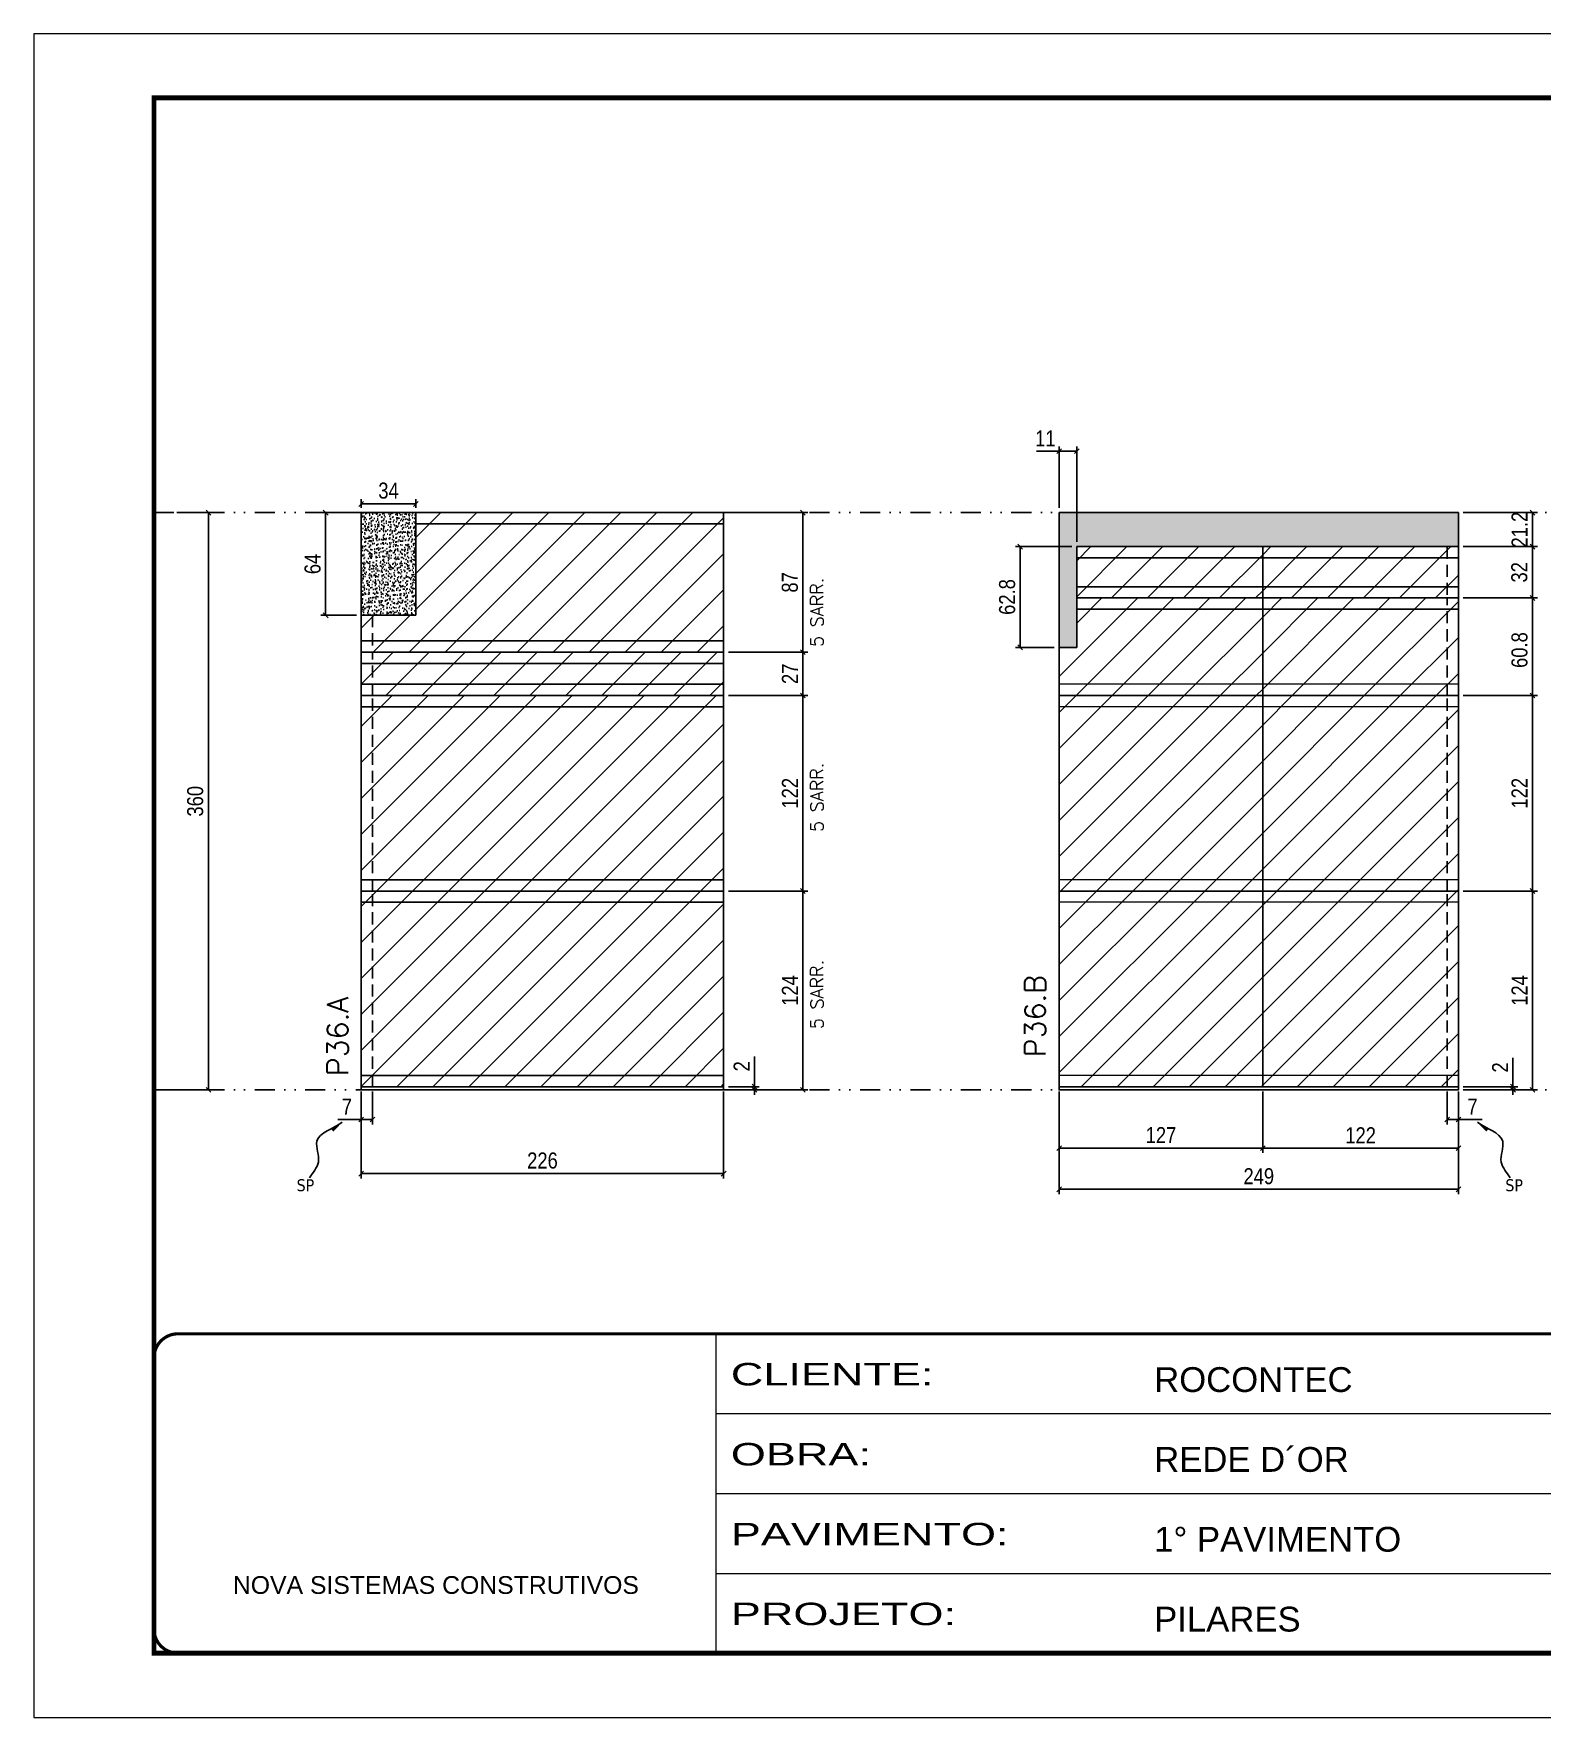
# Model space of a CAD drawing. Extents: x 2949 to 9203, y -16089 to 12527.
# Drawn here: x 6133 to 7073, y -10346 to -9296 of the extents above; entities that cross this region are included whole.
import ezdxf

# ---------------------------------------------------------------- set-up
doc = ezdxf.new("R2010")
doc.units = 0
for name, pattern in [('CONTINUO', [0]), ('DASHED', [0.75, 0.5, -0.25]), ('DIVIDE2', [0.625, 0.25, -0.125, 0, -0.125, 0, -0.125]), ('HIDDEN', [0.375, 0.25, -0.125])]:
    doc.linetypes.add(name, pattern=pattern)
for name, color, linetype in [('COTA', 241, 'Continuous'), ('Nível', 160, 'Continuous'), ('Painéis', 200, 'Continuous'), ('Romaneio', 10, 'Continuous'), ('SARR_2.2x7', 40, 'Continuous'), ('Sarrafo de Pressão', 42, 'HIDDEN'), ('texto', 7, 'Continuous')]:
    doc.layers.add(name, color=color, linetype=linetype)
for name, color, linetype, lineweight in [('Folhas', 255, 'Continuous', 9), ('Hachura', 251, 'Continuous', 9), ('Sarr 2.2x7', 40, 'Continuous', 9), ('SARRAFO DE PRESSAO', 251, 'DASHED', 9), ('Texto Seção', 7, 'Continuous', 15)]:
    doc.layers.add(name, color=color, linetype=linetype, lineweight=lineweight)
doc.styles.add('ARIAL', font='arial.ttf')
doc.styles.add('COTA TECNICA', font='techl___.ttf', dxfattribs={"height": 10})
doc.styles.add('COTA TECNICA-50', font='techl___.ttf', dxfattribs={"height": 10})
doc.styles.add('REGUA-120', font='ROMANS.shx', dxfattribs={"height": 15})
doc.styles.add('ROMANS', font='romans.shx')
doc.styles.get("Standard").update_dxf_attribs({"font": 'arial.ttf'})
doc.styles.add('Tecnologia', font='')
doc.styles.get('Tecnologia').set_extended_font_data('Forgotten Futurist')
doc.dimstyles.new('COTA PAINEL-50', dxfattribs={"dimtxt": 10, "dimasz": 3, "dimexe": 3, "dimexo": 3, "dimgap": 3, "dimtad": 1, "dimdec": 1, "dimzin": 12, "dimdsep": 46, "dimtxsty": 'COTA TECNICA-50', "dimblk1": 'OBLIQUE', "dimblk2": 'OBLIQUE', "dimsah": 1, "dimcen": 0.9, "dimclrd": 4, "dimclre": 4, "dimclrt": 240, "dimadec": 1, "dimazin": 3, "dimtfac": 1, "dimtdec": 1, "dimtmove": 0, "dimatfit": 3, "dimfxl": 1, "dimtolj": 1, "dimtzin": 12, "dimarcsym": 0})
doc.dimstyles.new('PAINEL', dxfattribs={"dimtxt": 10, "dimasz": 3, "dimexe": 3, "dimexo": 3, "dimgap": 3, "dimtad": 1, "dimdec": 1, "dimzin": 12, "dimdsep": 46, "dimtxsty": 'COTA TECNICA', "dimblk1": 'OBLIQUE', "dimblk2": 'OBLIQUE', "dimsah": 1, "dimcen": 0.9, "dimclrd": 4, "dimclre": 4, "dimclrt": 240, "dimadec": 1, "dimazin": 3, "dimtfac": 1, "dimtdec": 1, "dimtmove": 0, "dimatfit": 3, "dimfxl": 1, "dimtolj": 1, "dimtzin": 12, "dimarcsym": 0})
doc.dimstyles.get("Standard").update_dxf_attribs({"dimtxt": 0.18, "dimasz": 0.18, "dimexe": 0.18, "dimexo": 0.0625, "dimgap": 0.09, "dimtad": 0, "dimtih": 1, "dimtoh": 1, "dimdec": 4, "dimzin": 0, "dimdsep": 46, "dimtxsty": 'Standard', "dimcen": 0.09, "dimadec": 0, "dimazin": 0, "dimtfac": 1, "dimtdec": 4, "dimtofl": 0, "dimtmove": 0, "dimatfit": 3, "dimfxl": 1, "dimtolj": 1, "dimtzin": 0, "dimarcsym": 0})
pattern_1 = [(45, (-127659.178, -37644.947), (-11.2253202, 11.2253202), [])]
pattern_2 = [(45, (0, 1148.575), (-11.22532, 11.22532), [])]

# ---------------------------------------------------------------- blocks, each defined once
blk = doc.blocks.new('9999999999')
at = {"color": 30, "linetype": 'CONTINUO'}
for p, q in [((98564.6, 34230.2), (98564.6, 34429.4)), ((98564.6, 34379.6), (99584, 34379.6)), ((98564.6, 34329.8), (99488, 34329.8)), ((98564.6, 34280), (99488, 34280))]:
    blk.add_line(p, q, dxfattribs=at)
at = {"color": 30, "linetype": 'CONTINUO', "const_width": 2}
blk.add_lwpolyline([(99584, 34230.2), (99584, 34414.4, 0.414214), (99569, 34429.4), (98229, 34429.4, 0.414214), (98214, 34414.4), (98214, 34245.2, 0.414214), (98229, 34230.2), (99584, 34230.2)], format="xyb", dxfattribs=at)
at = {"layer": 'Folhas'}
blk.add_lwpolyline([(98139, 34190.2), (99624, 34190.2), (99624, 35240.2), (98139, 35240.2)], close=True, dxfattribs=at)
at = {"layer": 'Folhas', "color": 30, "const_width": 3}
blk.add_lwpolyline([(98214, 34230.2), (99584, 34230.2), (99584, 35200.2), (98214, 35200.2)], close=True, dxfattribs=at)
at = {"color": 7, "linetype": 'Continuous', "ltscale": 5, "style": 'ARIAL'}
for s, height, p in [('ROCONTEC', 15.48, (98837.7, 34393.1)), ('REDE D´OR', 15.48, (98837.7, 34343.3)), ('1° PAVIMENTO', 15.483, (98837.7, 34293.5)), ('NOVA SISTEMAS CONSTRUTIVOS', 11.059, (98263.2, 34267.2)), ('PILARES', 15.48, (98837.7, 34243.7))]:
    blk.add_text(s, height=height, dxfattribs=at).set_placement(p)
at = {"layer": 'Folhas', "color": 7, "style": 'Tecnologia', "width": 1.5}
for s, p in [('CLIENTE:', (98573.7, 34397.2)), ('OBRA:', (98573.7, 34347.3)), ('PAVIMENTO:', (98573.7, 34297.5)), ('PROJETO:', (98573.7, 34247.7))]:
    blk.add_text(s, height=14, dxfattribs=at).set_placement(p)
blk = doc.blocks.new('_Oblique')
at = {"color": 0, "linetype": 'ByBlock', "lineweight": -2}
blk.add_line((-0.5, -0.5), (0.5, 0.5), dxfattribs=at)
blk = doc.blocks.new('*D2984')
at = {"layer": 'COTA', "color": 4, "linetype": 'ByBlock', "lineweight": -2, "transparency": 16777216}
for p, q in [((6221.8, -9594.9), (6244.5, -9594.9)), ((6241.5, -9594.9), (6241.5, -9954.9)), ((6210.5, -9954.9), (6244.5, -9954.9))]:
    blk.add_line(p, q, dxfattribs=at)
at = {"layer": 'Defpoints', "color": 0, "linetype": 'ByBlock', "transparency": 16777216}
for p in [(6218.8, -9594.9), (6207.5, -9954.9), (6241.5, -9954.9)]:
    blk.add_point(p, dxfattribs=at)
at = {"layer": 'COTA', "color": 4, "linetype": 'ByBlock', "lineweight": -2, "transparency": 16777216, "xscale": 3, "yscale": 3, "zscale": 3}
for p, rotation in [((6241.5, -9594.9), 90), ((6241.5, -9954.9), 270)]:
    blk.add_blockref('_Oblique', p, dxfattribs=dict(at, rotation=rotation))
at = {"layer": 'COTA', "color": 240, "linetype": 'ByBlock', "transparency": 16777216, "insert": (6233.3, -9774.9), "char_height": 10, "attachment_point": 5, "rotation": 90, "style": 'COTA TECNICA'}
blk.add_mtext('\\A1;360', dxfattribs=at)
blk = doc.blocks.new('*D2933')
at = {"layer": 'COTA', "color": 4, "lineweight": -2, "transparency": 16777216}
for p, q in [((6336.8, -9955.9), (6336.8, -10010.1)), ((6562.8, -9955.9), (6562.8, -10010.1)), ((6336.8, -10007.1), (6562.8, -10007.1))]:
    blk.add_line(p, q, dxfattribs=at)
at = {"layer": 'Defpoints', "color": 0, "transparency": 16777216}
for p in [(6336.8, -9952.9), (6562.8, -9952.9), (6562.8, -10007.1)]:
    blk.add_point(p, dxfattribs=at)
at = {"layer": 'COTA', "color": 4, "lineweight": -2, "transparency": 16777216, "xscale": 3, "yscale": 3, "zscale": 3, "rotation": 180}
blk.add_blockref('_Oblique', (6336.8, -10007.1), dxfattribs=at)
at = {"layer": 'COTA', "color": 4, "lineweight": -2, "transparency": 16777216, "xscale": 3, "yscale": 3, "zscale": 3}
blk.add_blockref('_Oblique', (6562.8, -10007.1), dxfattribs=at)
at = {"layer": 'COTA', "color": 240, "transparency": 16777216, "insert": (6449.8, -9999), "char_height": 10, "attachment_point": 5, "style": 'COTA TECNICA'}
blk.add_mtext('\\A1;226', dxfattribs=at)
blk = doc.blocks.new('*D2934')
at = {"layer": 'COTA', "color": 4, "lineweight": -2, "transparency": 16777216}
for p, q in [((6336.8, -9957.9), (6336.8, -9976.4)), ((6343.8, -9955.9), (6343.8, -9976.4)), ((6336.8, -9973.4), (6322.1, -9973.4)), ((6343.8, -9973.4), (6336.8, -9973.4))]:
    blk.add_line(p, q, dxfattribs=at)
at = {"layer": 'Defpoints', "color": 0, "transparency": 16777216}
for p in [(6343.8, -9952.9), (6336.8, -9954.9), (6336.8, -9973.4)]:
    blk.add_point(p, dxfattribs=at)
at = {"layer": 'COTA', "color": 4, "lineweight": -2, "transparency": 16777216, "xscale": 3, "yscale": 3, "zscale": 3, "rotation": 180}
blk.add_blockref('_Oblique', (6336.8, -9973.4), dxfattribs=at)
at = {"layer": 'COTA', "color": 4, "lineweight": -2, "transparency": 16777216, "xscale": 3, "yscale": 3, "zscale": 3}
blk.add_blockref('_Oblique', (6343.8, -9973.4), dxfattribs=at)
at = {"layer": 'COTA', "color": 240, "transparency": 16777216, "insert": (6327.9, -9965.3), "char_height": 10, "attachment_point": 5, "style": 'COTA TECNICA-50'}
blk.add_mtext('\\A1;7', dxfattribs=at)
blk = doc.blocks.new('*D2903')
at = {"layer": 'Defpoints', "color": 0, "linetype": 'ByBlock', "transparency": 16777216}
for p in [(6562.8, -9830.9), (6612.2, -9830.9), (6562.8, -9954.9)]:
    blk.add_point(p, dxfattribs=at)
at = {"layer": 'Romaneio', "color": 4, "linetype": 'ByBlock', "lineweight": -2, "transparency": 16777216}
for p, q in [((6565.8, -9830.9), (6615.2, -9830.9)), ((6612.2, -9954.9), (6612.2, -9830.9)), ((6565.8, -9954.9), (6615.2, -9954.9))]:
    blk.add_line(p, q, dxfattribs=at)
at = {"layer": 'Romaneio', "color": 4, "linetype": 'ByBlock', "lineweight": -2, "transparency": 16777216, "xscale": 3, "yscale": 3, "zscale": 3}
for p, rotation in [((6612.2, -9830.9), 90), ((6612.2, -9954.9), 270)]:
    blk.add_blockref('_Oblique', p, dxfattribs=dict(at, rotation=rotation))
at = {"layer": 'Romaneio', "color": 240, "linetype": 'ByBlock', "transparency": 16777216, "insert": (6604.1, -9892.9), "char_height": 10, "attachment_point": 5, "rotation": 90, "style": 'COTA TECNICA'}
blk.add_mtext('\\A1;124', dxfattribs=at)
blk = doc.blocks.new('*D2904')
at = {"layer": 'COTA', "color": 4, "lineweight": -2, "transparency": 16777216}
for p, q in [((6582, -9952.9), (6582, -9934.1)), ((6565.8, -9952.9), (6585, -9952.9)), ((6582, -9954.9), (6582, -9952.9)), ((6565.8, -9954.9), (6585, -9954.9)), ((6582, -9954.9), (6582, -9957.9))]:
    blk.add_line(p, q, dxfattribs=at)
at = {"layer": 'Defpoints', "color": 0, "transparency": 16777216}
for p in [(6562.8, -9952.9), (6562.8, -9954.9), (6582, -9954.9)]:
    blk.add_point(p, dxfattribs=at)
at = {"layer": 'COTA', "color": 4, "lineweight": -2, "transparency": 16777216, "xscale": 3, "yscale": 3, "zscale": 3}
for p, rotation in [((6582, -9952.9), 270), ((6582, -9954.9), 90)]:
    blk.add_blockref('_Oblique', p, dxfattribs=dict(at, rotation=rotation))
at = {"layer": 'COTA', "color": 240, "transparency": 16777216, "insert": (6574, -9940.2), "char_height": 10, "attachment_point": 5, "rotation": 90, "style": 'COTA TECNICA-50'}
blk.add_mtext('\\A1;2', dxfattribs=at)
blk = doc.blocks.new('*D2905')
at = {"layer": 'COTA', "color": 4, "linetype": 'ByBlock', "lineweight": -2, "transparency": 16777216}
for p, q in [((6565.8, -9681.9), (6615.2, -9681.9)), ((6612.2, -9681.9), (6612.2, -9708.9)), ((6565.8, -9708.9), (6615.2, -9708.9))]:
    blk.add_line(p, q, dxfattribs=at)
at = {"layer": 'Defpoints', "color": 0, "linetype": 'ByBlock', "transparency": 16777216}
for p in [(6562.8, -9681.9), (6562.8, -9708.9), (6612.2, -9708.9)]:
    blk.add_point(p, dxfattribs=at)
at = {"layer": 'COTA', "color": 4, "linetype": 'ByBlock', "lineweight": -2, "transparency": 16777216, "xscale": 3, "yscale": 3, "zscale": 3}
for p, rotation in [((6612.2, -9681.9), 90), ((6612.2, -9708.9), 270)]:
    blk.add_blockref('_Oblique', p, dxfattribs=dict(at, rotation=rotation))
at = {"layer": 'COTA', "color": 240, "linetype": 'ByBlock', "transparency": 16777216, "insert": (6604.1, -9695.4), "char_height": 10, "attachment_point": 5, "rotation": 90, "style": 'COTA TECNICA'}
blk.add_mtext('\\A1;27', dxfattribs=at)
blk = doc.blocks.new('*D2959')
at = {"layer": 'COTA', "color": 4, "linetype": 'ByBlock', "lineweight": -2, "transparency": 16777216}
for p, q in [((6333.8, -9594.9), (6311.6, -9594.9)), ((6314.6, -9594.9), (6314.6, -9658.9)), ((6333.8, -9658.9), (6311.6, -9658.9))]:
    blk.add_line(p, q, dxfattribs=at)
at = {"layer": 'Defpoints', "color": 0, "linetype": 'ByBlock', "transparency": 16777216}
for p in [(6336.8, -9594.9), (6314.6, -9658.9), (6336.8, -9658.9)]:
    blk.add_point(p, dxfattribs=at)
at = {"layer": 'COTA', "color": 4, "linetype": 'ByBlock', "lineweight": -2, "transparency": 16777216, "xscale": 3, "yscale": 3, "zscale": 3}
for p, rotation in [((6314.6, -9594.9), 90), ((6314.6, -9658.9), 270)]:
    blk.add_blockref('_Oblique', p, dxfattribs=dict(at, rotation=rotation))
at = {"layer": 'COTA', "color": 240, "linetype": 'ByBlock', "transparency": 16777216, "insert": (6306.5, -9626.9), "char_height": 10, "attachment_point": 5, "rotation": 90, "style": 'COTA TECNICA'}
blk.add_mtext('\\A1;64', dxfattribs=at)
blk = doc.blocks.new('*D2906')
at = {"layer": 'COTA', "color": 4, "lineweight": -2, "transparency": 16777216}
for p, q in [((6772, -9955.9), (6772, -10019.9)), ((7021, -9955.9), (7021, -10019.9)), ((6772, -10016.9), (7021, -10016.9))]:
    blk.add_line(p, q, dxfattribs=at)
at = {"layer": 'Defpoints', "color": 0, "transparency": 16777216}
for p in [(6772, -9952.9), (7021, -9952.9), (7021, -10016.9)]:
    blk.add_point(p, dxfattribs=at)
at = {"layer": 'COTA', "color": 4, "lineweight": -2, "transparency": 16777216, "xscale": 3, "yscale": 3, "zscale": 3, "rotation": 180}
blk.add_blockref('_Oblique', (6772, -10016.9), dxfattribs=at)
at = {"layer": 'COTA', "color": 4, "lineweight": -2, "transparency": 16777216, "xscale": 3, "yscale": 3, "zscale": 3}
blk.add_blockref('_Oblique', (7021, -10016.9), dxfattribs=at)
at = {"layer": 'COTA', "color": 240, "transparency": 16777216, "insert": (6896.5, -10008.8), "char_height": 10, "attachment_point": 5, "style": 'COTA TECNICA'}
blk.add_mtext('\\A1;249', dxfattribs=at)
blk = doc.blocks.new('*D2907')
at = {"layer": 'COTA', "color": 4, "lineweight": -2, "transparency": 16777216}
for p, q in [((7014, -9955.9), (7014, -9976.4)), ((7021, -9957.9), (7021, -9976.4)), ((7014, -9973.4), (7021, -9973.4)), ((7021, -9973.4), (7035.7, -9973.4))]:
    blk.add_line(p, q, dxfattribs=at)
at = {"layer": 'Defpoints', "color": 0, "transparency": 16777216}
for p in [(7014, -9952.9), (7021, -9954.9), (7021, -9973.4)]:
    blk.add_point(p, dxfattribs=at)
at = {"layer": 'COTA', "color": 4, "lineweight": -2, "transparency": 16777216, "xscale": 3, "yscale": 3, "zscale": 3, "rotation": 180}
blk.add_blockref('_Oblique', (7014, -9973.4), dxfattribs=at)
at = {"layer": 'COTA', "color": 4, "lineweight": -2, "transparency": 16777216, "xscale": 3, "yscale": 3, "zscale": 3}
blk.add_blockref('_Oblique', (7021, -9973.4), dxfattribs=at)
at = {"layer": 'COTA', "color": 240, "transparency": 16777216, "insert": (7029.8, -9965.3), "char_height": 10, "attachment_point": 5, "style": 'COTA TECNICA-50'}
blk.add_mtext('\\A1;7', dxfattribs=at)
blk = doc.blocks.new('*D2908')
at = {"layer": 'COTA', "color": 4, "lineweight": -2, "transparency": 16777216}
for p, q in [((7024, -9830.9), (7070.2, -9830.9)), ((7067.2, -9954.9), (7067.2, -9830.9)), ((7024, -9954.9), (7070.2, -9954.9))]:
    blk.add_line(p, q, dxfattribs=at)
at = {"layer": 'Defpoints', "color": 0, "transparency": 16777216}
for p in [(7021, -9830.9), (7067.2, -9830.9), (7021, -9954.9)]:
    blk.add_point(p, dxfattribs=at)
at = {"layer": 'COTA', "color": 4, "lineweight": -2, "transparency": 16777216, "xscale": 3, "yscale": 3, "zscale": 3}
for p, rotation in [((7067.2, -9830.9), 90), ((7067.2, -9954.9), 270)]:
    blk.add_blockref('_Oblique', p, dxfattribs=dict(at, rotation=rotation))
at = {"layer": 'COTA', "color": 240, "transparency": 16777216, "insert": (7059.1, -9892.9), "char_height": 10, "attachment_point": 5, "rotation": 90, "style": 'COTA TECNICA-50'}
blk.add_mtext('\\A1;124', dxfattribs=at)
blk = doc.blocks.new('*D2909')
at = {"layer": 'COTA', "color": 4, "lineweight": -2, "transparency": 16777216}
for p, q in [((7055, -9952.9), (7055, -9934.8)), ((7024, -9952.9), (7058, -9952.9)), ((7055, -9954.9), (7055, -9952.9)), ((7024, -9954.9), (7058, -9954.9)), ((7055, -9954.9), (7055, -9957.9))]:
    blk.add_line(p, q, dxfattribs=at)
at = {"layer": 'Defpoints', "color": 0, "transparency": 16777216}
for p in [(7021, -9952.9), (7021, -9954.9), (7055, -9954.9)]:
    blk.add_point(p, dxfattribs=at)
at = {"layer": 'COTA', "color": 4, "lineweight": -2, "transparency": 16777216, "xscale": 3, "yscale": 3, "zscale": 3}
for p, rotation in [((7055, -9952.9), 270), ((7055, -9954.9), 90)]:
    blk.add_blockref('_Oblique', p, dxfattribs=dict(at, rotation=rotation))
at = {"layer": 'COTA', "color": 240, "transparency": 16777216, "insert": (7047, -9940.9), "char_height": 10, "attachment_point": 5, "rotation": 90, "style": 'COTA TECNICA-50'}
blk.add_mtext('\\A1;2', dxfattribs=at)
blk = doc.blocks.new('*D2910')
at = {"layer": 'COTA', "color": 4, "linetype": 'ByBlock', "lineweight": -2, "transparency": 16777216}
for p, q in [((7024, -9648.1), (7070.2, -9648.1)), ((7067.2, -9648.1), (7067.2, -9708.9)), ((7024, -9708.9), (7070.2, -9708.9))]:
    blk.add_line(p, q, dxfattribs=at)
at = {"layer": 'Defpoints', "color": 0, "linetype": 'ByBlock', "transparency": 16777216}
for p in [(7021, -9648.1), (7021, -9708.9), (7067.2, -9708.9)]:
    blk.add_point(p, dxfattribs=at)
at = {"layer": 'COTA', "color": 4, "linetype": 'ByBlock', "lineweight": -2, "transparency": 16777216, "xscale": 3, "yscale": 3, "zscale": 3}
for p, rotation in [((7067.2, -9648.1), 90), ((7067.2, -9708.9), 270)]:
    blk.add_blockref('_Oblique', p, dxfattribs=dict(at, rotation=rotation))
at = {"layer": 'COTA', "color": 240, "linetype": 'ByBlock', "transparency": 16777216, "insert": (7059.1, -9680.6), "char_height": 10, "attachment_point": 5, "rotation": 90, "style": 'COTA TECNICA'}
blk.add_mtext('\\A1;60.8', dxfattribs=at)
blk = doc.blocks.new('*D2911')
at = {"layer": 'COTA', "color": 4, "linetype": 'ByBlock', "lineweight": -2, "transparency": 16777216}
for p, q in [((7024, -9708.9), (7070.2, -9708.9)), ((7067.2, -9830.9), (7067.2, -9708.9)), ((7024, -9830.9), (7070.2, -9830.9))]:
    blk.add_line(p, q, dxfattribs=at)
at = {"layer": 'Defpoints', "color": 0, "linetype": 'ByBlock', "transparency": 16777216}
for p in [(7021, -9708.9), (7067.2, -9708.9), (7021, -9830.9)]:
    blk.add_point(p, dxfattribs=at)
at = {"layer": 'COTA', "color": 4, "linetype": 'ByBlock', "lineweight": -2, "transparency": 16777216, "xscale": 3, "yscale": 3, "zscale": 3}
for p, rotation in [((7067.2, -9708.9), 90), ((7067.2, -9830.9), 270)]:
    blk.add_blockref('_Oblique', p, dxfattribs=dict(at, rotation=rotation))
at = {"layer": 'COTA', "color": 240, "linetype": 'ByBlock', "transparency": 16777216, "insert": (7059.1, -9769.9), "char_height": 10, "attachment_point": 5, "rotation": 90, "style": 'COTA TECNICA'}
blk.add_mtext('\\A1;122', dxfattribs=at)
blk = doc.blocks.new('*D2960')
at = {"layer": 'COTA', "color": 4, "linetype": 'ByBlock', "lineweight": -2, "transparency": 16777216}
for p, q in [((6772, -9955.9), (6772, -9994.2)), ((6899, -9955.9), (6899, -9994.2)), ((6772, -9991.2), (6899, -9991.2))]:
    blk.add_line(p, q, dxfattribs=at)
at = {"layer": 'Defpoints', "color": 0, "linetype": 'ByBlock', "transparency": 16777216}
for p in [(6772, -9952.9), (6899, -9952.9), (6899, -9991.2)]:
    blk.add_point(p, dxfattribs=at)
at = {"layer": 'COTA', "color": 4, "linetype": 'ByBlock', "lineweight": -2, "transparency": 16777216, "xscale": 3, "yscale": 3, "zscale": 3, "rotation": 180}
blk.add_blockref('_Oblique', (6772, -9991.2), dxfattribs=at)
at = {"layer": 'COTA', "color": 4, "linetype": 'ByBlock', "lineweight": -2, "transparency": 16777216, "xscale": 3, "yscale": 3, "zscale": 3}
blk.add_blockref('_Oblique', (6899, -9991.2), dxfattribs=at)
at = {"layer": 'COTA', "color": 240, "linetype": 'ByBlock', "transparency": 16777216, "insert": (6835.5, -9983.1), "char_height": 10, "attachment_point": 5, "style": 'COTA TECNICA'}
blk.add_mtext('\\A1;127', dxfattribs=at)
blk = doc.blocks.new('*D2961')
at = {"layer": 'COTA', "color": 4, "linetype": 'ByBlock', "lineweight": -2, "transparency": 16777216}
for p, q in [((6899, -9955.9), (6899, -9994.2)), ((7021, -9957.9), (7021, -9994.2)), ((6899, -9991.2), (7021, -9991.2))]:
    blk.add_line(p, q, dxfattribs=at)
at = {"layer": 'Defpoints', "color": 0, "linetype": 'ByBlock', "transparency": 16777216}
for p in [(6899, -9952.9), (7021, -9954.9), (7021, -9991.2)]:
    blk.add_point(p, dxfattribs=at)
at = {"layer": 'COTA', "color": 4, "linetype": 'ByBlock', "lineweight": -2, "transparency": 16777216, "xscale": 3, "yscale": 3, "zscale": 3, "rotation": 180}
blk.add_blockref('_Oblique', (6899, -9991.2), dxfattribs=at)
at = {"layer": 'COTA', "color": 4, "linetype": 'ByBlock', "lineweight": -2, "transparency": 16777216, "xscale": 3, "yscale": 3, "zscale": 3}
blk.add_blockref('_Oblique', (7021, -9991.2), dxfattribs=at)
at = {"layer": 'COTA', "color": 240, "linetype": 'ByBlock', "transparency": 16777216, "insert": (6960, -9983.2), "char_height": 10, "attachment_point": 5, "style": 'COTA TECNICA'}
blk.add_mtext('\\A1;122', dxfattribs=at)
blk = doc.blocks.new('*D2964')
at = {"layer": 'COTA', "color": 4, "linetype": 'ByBlock', "lineweight": -2, "transparency": 16777216}
for p, q in [((6565.8, -9708.9), (6615.2, -9708.9)), ((6612.2, -9830.9), (6612.2, -9708.9)), ((6565.8, -9830.9), (6615.2, -9830.9))]:
    blk.add_line(p, q, dxfattribs=at)
at = {"layer": 'Defpoints', "color": 0, "linetype": 'ByBlock', "transparency": 16777216}
for p in [(6562.8, -9708.9), (6612.2, -9708.9), (6562.8, -9830.9)]:
    blk.add_point(p, dxfattribs=at)
at = {"layer": 'COTA', "color": 4, "linetype": 'ByBlock', "lineweight": -2, "transparency": 16777216, "xscale": 3, "yscale": 3, "zscale": 3}
for p, rotation in [((6612.2, -9708.9), 90), ((6612.2, -9830.9), 270)]:
    blk.add_blockref('_Oblique', p, dxfattribs=dict(at, rotation=rotation))
at = {"layer": 'COTA', "color": 240, "linetype": 'ByBlock', "transparency": 16777216, "insert": (6604.1, -9769.9), "char_height": 10, "attachment_point": 5, "rotation": 90, "style": 'COTA TECNICA'}
blk.add_mtext('\\A1;122', dxfattribs=at)
blk = doc.blocks.new('*D3002')
at = {"layer": 'COTA', "color": 4, "linetype": 'ByBlock', "lineweight": -2, "transparency": 16777216}
for p, q in [((6565.8, -9594.9), (6615.2, -9594.9)), ((6612.2, -9681.9), (6612.2, -9594.9)), ((6565.8, -9681.9), (6615.2, -9681.9))]:
    blk.add_line(p, q, dxfattribs=at)
at = {"layer": 'Defpoints', "color": 0, "linetype": 'ByBlock', "transparency": 16777216}
for p in [(6562.8, -9594.9), (6612.2, -9594.9), (6562.8, -9681.9)]:
    blk.add_point(p, dxfattribs=at)
at = {"layer": 'COTA', "color": 4, "linetype": 'ByBlock', "lineweight": -2, "transparency": 16777216, "xscale": 3, "yscale": 3, "zscale": 3}
for p, rotation in [((6612.2, -9594.9), 90), ((6612.2, -9681.9), 270)]:
    blk.add_blockref('_Oblique', p, dxfattribs=dict(at, rotation=rotation))
at = {"layer": 'COTA', "color": 240, "linetype": 'ByBlock', "transparency": 16777216, "insert": (6604.1, -9638.4), "char_height": 10, "attachment_point": 5, "rotation": 90, "style": 'COTA TECNICA'}
blk.add_mtext('\\A1;87', dxfattribs=at)
blk = doc.blocks.new('*D3003')
at = {"layer": 'COTA', "color": 4, "linetype": 'ByBlock', "lineweight": -2, "transparency": 16777216}
for p, q in [((7024, -9594.9), (7070.2, -9594.9)), ((7067.2, -9594.9), (7067.2, -9616.1)), ((7024, -9616.1), (7070.2, -9616.1))]:
    blk.add_line(p, q, dxfattribs=at)
at = {"layer": 'Defpoints', "color": 0, "linetype": 'ByBlock', "transparency": 16777216}
for p in [(7021, -9594.9), (7021, -9616.1), (7067.2, -9616.1)]:
    blk.add_point(p, dxfattribs=at)
at = {"layer": 'COTA', "color": 4, "linetype": 'ByBlock', "lineweight": -2, "transparency": 16777216, "xscale": 3, "yscale": 3, "zscale": 3}
for p, rotation in [((7067.2, -9594.9), 90), ((7067.2, -9616.1), 270)]:
    blk.add_blockref('_Oblique', p, dxfattribs=dict(at, rotation=rotation))
at = {"layer": 'COTA', "color": 240, "linetype": 'ByBlock', "transparency": 16777216, "insert": (7059.1, -9605.5), "char_height": 10, "attachment_point": 5, "rotation": 90, "style": 'COTA TECNICA'}
blk.add_mtext('\\A1;21.2', dxfattribs=at)
blk = doc.blocks.new('*D2957')
at = {"layer": 'COTA', "color": 4, "linetype": 'ByBlock', "lineweight": -2, "transparency": 16777216}
for p, q in [((6336.8, -9591.9), (6336.8, -9586.5)), ((6370.8, -9591.9), (6370.8, -9586.5)), ((6336.8, -9589.5), (6370.8, -9589.5))]:
    blk.add_line(p, q, dxfattribs=at)
at = {"layer": 'Defpoints', "color": 0, "linetype": 'ByBlock', "transparency": 16777216}
for p in [(6336.8, -9594.9), (6370.8, -9589.5), (6370.8, -9594.9)]:
    blk.add_point(p, dxfattribs=at)
at = {"layer": 'COTA', "color": 4, "linetype": 'ByBlock', "lineweight": -2, "transparency": 16777216, "xscale": 3, "yscale": 3, "zscale": 3, "rotation": 180}
blk.add_blockref('_Oblique', (6336.8, -9589.5), dxfattribs=at)
at = {"layer": 'COTA', "color": 4, "linetype": 'ByBlock', "lineweight": -2, "transparency": 16777216, "xscale": 3, "yscale": 3, "zscale": 3}
blk.add_blockref('_Oblique', (6370.8, -9589.5), dxfattribs=at)
at = {"layer": 'COTA', "color": 240, "linetype": 'ByBlock', "transparency": 16777216, "insert": (6353.8, -9581.2), "char_height": 10, "attachment_point": 5, "style": 'COTA TECNICA'}
blk.add_mtext('\\A1;34', dxfattribs=at)
blk = doc.blocks.new('*D3008')
at = {"layer": 'COTA', "color": 4, "lineweight": -2, "transparency": 16777216}
for p, q in [((7024, -9616.1), (7070.2, -9616.1)), ((7067.2, -9648.1), (7067.2, -9616.1)), ((7024, -9648.1), (7070.2, -9648.1))]:
    blk.add_line(p, q, dxfattribs=at)
at = {"layer": 'Defpoints', "color": 0, "transparency": 16777216}
for p in [(7021, -9616.1), (7067.2, -9616.1), (7021, -9648.1)]:
    blk.add_point(p, dxfattribs=at)
at = {"layer": 'COTA', "color": 4, "lineweight": -2, "transparency": 16777216, "xscale": 3, "yscale": 3, "zscale": 3}
for p, rotation in [((7067.2, -9616.1), 90), ((7067.2, -9648.1), 270)]:
    blk.add_blockref('_Oblique', p, dxfattribs=dict(at, rotation=rotation))
at = {"layer": 'COTA', "color": 240, "transparency": 16777216, "insert": (7059, -9632.1), "char_height": 10, "attachment_point": 5, "rotation": 90, "style": 'COTA TECNICA'}
blk.add_mtext('\\A1;32', dxfattribs=at)
blk = doc.blocks.new('*D3014')
at = {"layer": 'COTA', "color": 4, "lineweight": -2, "transparency": 16777216}
for p, q in [((6772, -9591.9), (6772, -9553.6)), ((6783, -9613.1), (6783, -9553.6)), ((6772, -9556.6), (6757.9, -9556.6)), ((6783, -9556.6), (6772, -9556.6))]:
    blk.add_line(p, q, dxfattribs=at)
at = {"layer": 'Defpoints', "color": 0, "transparency": 16777216}
for p in [(6772, -9556.6), (6772, -9594.9), (6783, -9616.1)]:
    blk.add_point(p, dxfattribs=at)
at = {"layer": 'COTA', "color": 4, "lineweight": -2, "transparency": 16777216, "xscale": 3, "yscale": 3, "zscale": 3, "rotation": 180}
blk.add_blockref('_Oblique', (6772, -9556.6), dxfattribs=at)
at = {"layer": 'COTA', "color": 4, "lineweight": -2, "transparency": 16777216, "xscale": 3, "yscale": 3, "zscale": 3}
blk.add_blockref('_Oblique', (6783, -9556.6), dxfattribs=at)
at = {"layer": 'COTA', "color": 240, "transparency": 16777216, "insert": (6763.4, -9548.6), "char_height": 10, "attachment_point": 5, "style": 'COTA TECNICA-50'}
blk.add_mtext('\\A1;11', dxfattribs=at)
blk = doc.blocks.new('*D3015')
at = {"layer": 'COTA', "color": 4, "lineweight": -2, "transparency": 16777216}
for p, q in [((6780, -9616.1), (6744.7, -9616.1)), ((6747.7, -9616.1), (6747.7, -9678.9)), ((6769, -9678.9), (6744.7, -9678.9))]:
    blk.add_line(p, q, dxfattribs=at)
at = {"layer": 'Defpoints', "color": 0, "transparency": 16777216}
for p in [(6783, -9616.1), (6747.7, -9678.9), (6772, -9678.9)]:
    blk.add_point(p, dxfattribs=at)
at = {"layer": 'COTA', "color": 4, "lineweight": -2, "transparency": 16777216, "xscale": 3, "yscale": 3, "zscale": 3}
for p, rotation in [((6747.7, -9616.1), 90), ((6747.7, -9678.9), 270)]:
    blk.add_blockref('_Oblique', p, dxfattribs=dict(at, rotation=rotation))
at = {"layer": 'COTA', "color": 240, "transparency": 16777216, "insert": (6739.6, -9647.5), "char_height": 10, "attachment_point": 5, "rotation": 90, "style": 'COTA TECNICA-50'}
blk.add_mtext('\\A1;62.8', dxfattribs=at)

msp = doc.modelspace()

# ---------------------------------------------------------------- hatches: boundary and pattern name
at = {"layer": 'COTA', "linetype": 'ByBlock'}
h = msp.add_hatch(dxfattribs=at)
h.set_pattern_fill('AR-CONC', color=256, scale=0.03)
h.set_pattern_definition([(50, (-126087.678, -39924.097), (5.46554007, -0.47817257), [0.5715, -6.2865]), (355, (-126087.678, -39924.097), (-1.05730264, 5.73170536), [0.4572, -5.02921753]), (100.4514447, (-126087.2227, -39924.137), (4.40823741, 5.25353256), [0.48570026, -5.34270734]), (46.1842, (-126087.678, -39922.573), (8.13237123, -1.26126984), [0.85725, -9.42975]), (96.6355576, (-126087.0004, -39922.678), (7.122124, 7.42278374), [0.7285507, -8.01406824]), (351.184151, (-126087.678, -39922.573), (7.122124, 7.42278374), [0.685799, -7.54379196]), (21, (-126086.916, -39922.954), (4.54843174, -3.06795595), [0.5715, -6.2865]), (326, (-126086.916, -39922.954), (1.85406085, 5.52563898), [0.4572, -5.0292]), (71.451445, (-126086.537, -39923.21), (6.40249258, 2.45768307), [0.48570026, -5.34269813]), (37.5, (-126087.6781, -39924.0971), (0.092658098, 2.536651166), [0, -4.96824, 0, -5.1054, 0, -5.04825]), (7.5, (-126087.678, -39924.097), (2.004589875, 3.005417245), [0, -2.91084, 0, -4.85394, 0, -1.92405]), (327.5, (-126089.3774, -39924.0971), (4.067717855, -0.17186232), [0, -1.905, 0, -5.9436, 0, -7.8867]), (317.5, (-126090.1394, -39924.097), (4.44387544, 0.76279473), [0, -2.4765, 0, -3.94716, 0, -5.6007])])
h.paths.add_polyline_path([(6336.79, -9658.91), (6370.79, -9658.91), (6370.79, -9594.91), (6336.79, -9594.91)])
h = msp.add_hatch(dxfattribs=at)
h.set_pattern_fill('AR-CONC', color=256, scale=0.03)
h.set_pattern_definition([(50, (0, 1148.575), (5.46554, -0.4781726), [0.5715, -6.2865]), (355, (0, 1148.575), (-1.0573026, 5.7317054), [0.4572, -5.0292175]), (100.451445, (0.4555, 1148.535), (4.4082374, 5.2535326), [0.4857003, -5.3427073]), (46.1842, (0, 1150.099), (8.1323712, -1.26127), [0.85725, -9.42975]), (96.63556, (0.678, 1149.994), (7.122124, 7.4227837), [0.7285507, -8.014068]), (351.18415, (0, 1150.099), (7.122124, 7.422784), [0.685799, -7.543792]), (21, (0.762, 1149.718), (4.5484317, -3.067956), [0.5715, -6.2865]), (326, (0.762, 1149.718), (1.8540609, 5.525639), [0.4572, -5.0292]), (71.451445, (1.141, 1149.4624), (6.4024926, 2.457683), [0.4857003, -5.3426981]), (37.5, (0, 1148.5751), (0.0926581, 2.53665117), [0, -4.96824, 0, -5.1054, 0, -5.04825]), (7.5, (0, 1148.575), (2.0045899, 3.00541724), [0, -2.91084, 0, -4.85394, 0, -1.92405]), (327.5, (-1.6993, 1148.5751), (4.06771786, -0.17186232), [0, -1.905, 0, -5.9436, 0, -7.8867]), (317.5, (-2.4613, 1148.575), (4.4438754, 0.7627947), [0, -2.4765, 0, -3.94716, 0, -5.6007])])
h.paths.add_polyline_path([(6782.97, -9616.11), (7020.97, -9616.11), (7020.97, -9594.91), (6771.97, -9594.91), (6771.97, -9678.91), (6782.97, -9678.91)])
at = {"layer": 'Hachura'}
h = msp.add_hatch(dxfattribs=at)
h.set_pattern_fill('ANSI31', color=256, scale=5)
h.set_pattern_definition(pattern_2)
h.paths.add_polyline_path([(6370.79, -9594.91), (6370.79, -9658.91), (6336.79, -9658.91), (6336.79, -9681.91), (6562.79, -9681.91), (6562.79, -9594.91)])
h = msp.add_hatch(dxfattribs=at)
h.set_pattern_fill('ANSI31', color=256, scale=5)
h.set_pattern_definition(pattern_2)
h.paths.add_polyline_path([(6782.97, -9616.11), (6782.97, -9648.11), (6898.97, -9648.11), (6898.97, -9616.11)])
h = msp.add_hatch(dxfattribs=at)
h.set_pattern_fill('ANSI31', color=256, scale=5)
h.set_pattern_definition(pattern_2)
h.paths.add_polyline_path([(7020.97, -9648.11), (7020.97, -9616.11), (6898.97, -9616.11), (6898.97, -9648.11)])
at = {"layer": 'Hachura', "linetype": 'ByBlock'}
h = msp.add_hatch(dxfattribs=at)
h.set_pattern_fill('ANSI31', color=256, scale=5)
h.set_pattern_definition(pattern_1)
h.paths.add_polyline_path([(6782.97, -9648.11), (6782.97, -9678.91), (6771.97, -9678.91), (6771.97, -9708.91), (6898.97, -9708.91), (6898.97, -9648.11)])
h = msp.add_hatch(dxfattribs=at)
h.set_pattern_fill('ANSI31', color=256, scale=5)
h.set_pattern_definition(pattern_1)
h.paths.add_polyline_path([(7020.97, -9708.91), (7020.97, -9648.11), (6898.97, -9648.11), (6898.97, -9708.91)])
h = msp.add_hatch(dxfattribs=at)
h.set_pattern_fill('ANSI31', color=256, scale=5)
h.set_pattern_definition([(45, (-127659.178, -37640.947), (-11.2253202, 11.2253202), [])])
h.paths.add_polyline_path([(6336.79, -9681.91), (6336.79, -9708.91), (6562.79, -9708.91), (6562.79, -9681.91)])
h = msp.add_hatch(dxfattribs=at)
h.set_pattern_fill('ANSI31', color=256, scale=5)
h.set_pattern_definition(pattern_1)
h.paths.add_polyline_path([(6336.79, -9708.91), (6336.79, -9830.91), (6562.79, -9830.91), (6562.79, -9708.91)])
h = msp.add_hatch(dxfattribs=at)
h.set_pattern_fill('ANSI31', color=256, scale=5)
h.set_pattern_definition(pattern_1)
h.paths.add_polyline_path([(6771.97, -9708.91), (6771.97, -9830.91), (6898.97, -9830.91), (6898.97, -9708.91)])
h = msp.add_hatch(dxfattribs=at)
h.set_pattern_fill('ANSI31', color=256, scale=5)
h.set_pattern_definition(pattern_1)
h.paths.add_polyline_path([(6898.97, -9708.91), (6898.97, -9830.91), (7020.97, -9830.91), (7020.97, -9708.91)])
h = msp.add_hatch(dxfattribs=at)
h.set_pattern_fill('ANSI31', color=256, scale=5)
h.set_pattern_definition(pattern_1)
h.paths.add_polyline_path([(6562.79, -9952.91), (6562.79, -9830.91), (6336.79, -9830.91), (6336.79, -9952.91)])
h = msp.add_hatch(dxfattribs=at)
h.set_pattern_fill('ANSI31', color=256, scale=5)
h.set_pattern_definition(pattern_1)
h.paths.add_polyline_path([(6898.97, -9830.91), (6771.97, -9830.91), (6771.97, -9952.91), (6898.97, -9952.91)])
h = msp.add_hatch(dxfattribs=at)
h.set_pattern_fill('ANSI31', color=256, scale=5)
h.set_pattern_definition(pattern_1)
h.paths.add_polyline_path([(6898.97, -9830.91), (6898.97, -9952.91), (7020.97, -9952.91), (7020.97, -9830.91)])

# ---------------------------------------------------------------- linework, layer by layer
at = {"layer": 'COTA', "linetype": 'ByBlock'}
for p, q in [((6336.79, -9594.91), (6336.79, -9658.91)), ((6370.79, -9594.91), (6336.79, -9594.91)), ((6771.97, -9678.91), (6771.97, -9594.91)), ((6771.97, -9594.91), (7020.97, -9594.91)), ((7020.97, -9616.11), (7020.97, -9594.91))]:
    msp.add_line(p, q, dxfattribs=at)
at = {"layer": 'Nível', "color": 4, "linetype": 'DIVIDE2', "ltscale": 50}
for p, q in [((6207.53, -9594.91), (7561.82, -9594.91)), ((6207.53, -9954.91), (7561.82, -9954.91))]:
    msp.add_line(p, q, dxfattribs=at)
at = {"layer": 'Painéis', "linetype": 'ByBlock'}
for p, q in [((6370.79, -9594.91), (6370.79, -9658.91)), ((6562.79, -9594.91), (6370.79, -9594.91)), ((6562.79, -9594.91), (6562.79, -9954.91)), ((6336.79, -9681.91), (6336.79, -9954.91)), ((6336.79, -9708.91), (6562.79, -9708.91)), ((6336.79, -9830.91), (6562.79, -9830.91)), ((6336.79, -9952.91), (6562.79, -9952.91)), ((6336.79, -9954.91), (6562.79, -9954.91))]:
    msp.add_line(p, q, dxfattribs=at)
at = {"layer": 'Painéis'}
for p, q in [((6771.97, -9594.91), (6782.97, -9594.91)), ((6782.97, -9616.11), (7020.97, -9616.11)), ((6782.97, -9678.91), (6782.97, -9616.11)), ((6898.97, -9616.11), (6898.97, -9952.91)), ((7020.97, -9616.11), (7020.97, -9648.11)), ((7020.97, -9648.11), (6782.97, -9648.11)), ((7020.97, -9952.91), (7020.97, -9648.11)), ((6336.79, -9658.91), (6336.79, -9681.91)), ((6336.79, -9658.91), (6370.79, -9658.91)), ((6771.97, -9678.91), (6771.97, -9952.91)), ((6771.97, -9678.91), (6782.97, -9678.91)), ((7020.97, -9672.91), (7020.97, -9672.91)), ((6336.79, -9681.91), (6562.79, -9681.91)), ((7020.97, -9708.91), (6771.97, -9708.91)), ((7020.97, -9830.91), (6771.97, -9830.91)), ((6771.97, -9952.91), (7020.97, -9952.91))]:
    msp.add_line(p, q, dxfattribs=at)
msp.add_lwpolyline([(6771.97, -9952.91), (7020.97, -9952.91), (7020.97, -9954.91), (6771.97, -9954.91)], close=True, dxfattribs=at)
at = {"layer": 'Sarr 2.2x7'}
for p, q in [((7020.97, -9701.91), (6771.97, -9701.91)), ((7020.97, -9715.91), (6771.97, -9715.91)), ((7020.97, -9823.91), (6771.97, -9823.91)), ((7020.97, -9837.91), (6771.97, -9837.91)), ((7020.97, -9945.91), (6771.97, -9945.91)), ((7020.97, -9952.91), (6771.97, -9952.91))]:
    msp.add_line(p, q, dxfattribs=at)
at = {"layer": 'Sarr 2.2x7', "linetype": 'Continuous'}
for p, q in [((6771.97, -9830.91), (6771.97, -9823.91)), ((6771.97, -9952.91), (6771.97, -9945.91)), ((7020.97, -9952.91), (7020.97, -9945.91))]:
    msp.add_line(p, q, dxfattribs=at)
at = {"layer": 'SARR_2.2x7'}
for p, q in [((6562.79, -9601.91), (6370.79, -9601.91)), ((6782.97, -9623.11), (7020.97, -9623.11)), ((7020.97, -9641.11), (6782.97, -9641.11)), ((6782.97, -9655.11), (7020.97, -9655.11)), ((6562.79, -9674.91), (6336.79, -9674.91)), ((6562.79, -9688.91), (6336.79, -9688.91)), ((6336.79, -9701.91), (6562.79, -9701.91)), ((6336.79, -9715.91), (6562.79, -9715.91)), ((6336.79, -9823.91), (6562.79, -9823.91)), ((6336.79, -9837.91), (6562.79, -9837.91)), ((6336.79, -9945.91), (6562.79, -9945.91))]:
    msp.add_line(p, q, dxfattribs=at)
at = {"layer": 'Sarrafo de Pressão', "ltscale": 30}
for p, q in [((6342.79, -9594.91), (6342.79, -9594.91)), ((7013.97, -9616.11), (7013.97, -9648.11)), ((7013.97, -9708.91), (7013.97, -9648.11)), ((6343.79, -9658.91), (6343.79, -9681.91)), ((6343.79, -9708.91), (6343.79, -9681.91)), ((6343.79, -9830.91), (6343.79, -9708.91)), ((7013.97, -9830.91), (7013.97, -9708.91)), ((6343.79, -9952.91), (6343.79, -9830.91)), ((7013.97, -9952.91), (7013.97, -9830.91))]:
    msp.add_line(p, q, dxfattribs=at)

# ---------------------------------------------------------------- block references
at = {"layer": 'SARRAFO DE PRESSAO', "color": 6, "linetype": 'ByBlock'}
msp.add_blockref('9999999999', (-92006.44, -44536.4), dxfattribs=at)

# ---------------------------------------------------------------- texts
at = {"layer": 'texto', "color": 0, "char_height": 7.5, "attachment_point": 5}
for insert in [(6302.01, -10014.4), (7055.75, -10014.4)]:
    msp.add_mtext('{\\fTahoma|b0|i0|c0|p34;\\C4;SP}', dxfattribs=dict(at, insert=insert))
at = {"layer": 'Texto Seção', "linetype": 'Continuous', "style": 'ROMANS'}
for p in [(6624.94, -9678.62), (6624.94, -9793.99), (6624.94, -9917)]:
    msp.add_text('5 SARR.', height=8, rotation=90, dxfattribs=at).set_placement(p)
at = {"layer": 'Texto Seção', "style": 'REGUA-120'}
msp.add_text('P36.A', height=13, rotation=90, dxfattribs=at).set_placement((6328.57, -9946.27))
at = {"layer": 'Texto Seção', "insert": (6763.52, -9934.44), "char_height": 13, "width": 285.3299, "attachment_point": 7, "rotation": 90, "style": 'REGUA-120'}
msp.add_mtext('P36.B', dxfattribs=at)

# ---------------------------------------------------------------- dimensions: what is measured, and where the dimension line sits
at = {"layer": 'COTA'}
for base, p1, p2, picture, middle in [((6771.97, -9556.64), (6782.97, -9616.11), (6771.97, -9594.91), '*D3014', (6763.43, -9548.58)), ((7020.97, -9973.42), (7013.97, -9952.91), (7020.97, -9954.91), '*D2907', (7029.83, -9965.35))]:
    dim = msp.add_linear_dim(base=base, p1=p1, p2=p2, dimstyle='COTA PAINEL-50', dxfattribs=at)
    dim.commit()
    dim.dimension.update_dxf_attribs({"geometry": picture, "text_midpoint": middle})
at = {"layer": 'COTA', "linetype": 'ByBlock'}
for base, p1, p2, picture, middle in [((6370.79, -9589.46), (6336.79, -9594.91), (6370.79, -9594.91), '*D2957', (6353.79, -9581.24)), ((6898.97, -9991.22), (6771.97, -9952.91), (6898.97, -9952.91), '*D2960', (6835.47, -9983.15))]:
    dim = msp.add_linear_dim(base=base, p1=p1, p2=p2, dimstyle='PAINEL', dxfattribs=at)
    dim.commit()
    dim.dimension.update_dxf_attribs({"geometry": picture, "text_midpoint": middle})
for base, p1, p2, picture, middle in [((6241.53, -9954.91), (6218.82, -9594.91), (6207.53, -9954.91), '*D2984', (6233.31, -9774.91)), ((6314.57, -9658.91), (6336.79, -9594.91), (6336.79, -9658.91), '*D2959', (6306.47, -9626.91)), ((6612.16, -9594.91), (6562.79, -9681.91), (6562.79, -9594.91), '*D3002', (6604.06, -9638.41)), ((6612.16, -9708.91), (6562.79, -9681.91), (6562.79, -9708.91), '*D2905', (6604.08, -9695.41)), ((6612.16, -9708.91), (6562.79, -9830.91), (6562.79, -9708.91), '*D2964', (6604.1, -9769.91)), ((7067.21, -9708.91), (7020.97, -9830.91), (7020.97, -9708.91), '*D2911', (7059.15, -9769.91))]:
    dim = msp.add_linear_dim(base=base, p1=p1, p2=p2, angle=90, dimstyle='PAINEL', dxfattribs=at)
    dim.commit()
    dim.dimension.update_dxf_attribs({"geometry": picture, "text_midpoint": middle})
for base, p1, p2, picture, middle in [((7067.21, -9616.11), (7020.97, -9594.91), (7020.97, -9616.11), '*D3003', (7067.21, -9605.51)), ((7067.21, -9708.91), (7020.97, -9648.11), (7020.97, -9708.91), '*D2910', (7067.21, -9680.61))]:
    dim = msp.add_linear_dim(base=base, p1=p1, p2=p2, angle=90, dimstyle='PAINEL', dxfattribs=at)
    dim.commit()
    dim.dimension.update_dxf_attribs({"geometry": picture, "text_midpoint": middle, "dimtype": 160})
at = {"layer": 'COTA'}
for base, p1, p2, angle, dimstyle, picture, middle in [((6747.74, -9678.91), (6782.97, -9616.11), (6771.97, -9678.91), 90, 'COTA PAINEL-50', '*D3015', (6739.62, -9647.51)), ((7067.21, -9616.11), (7020.97, -9648.11), (7020.97, -9616.11), 90, 'PAINEL', '*D3008', (7058.99, -9632.11)), ((7067.21, -9830.91), (7020.97, -9954.91), (7020.97, -9830.91), 90, 'COTA PAINEL-50', '*D2908', (7059.14, -9892.91)), ((6336.79, -9973.42), (6343.79, -9952.91), (6336.79, -9954.91), 180, 'COTA PAINEL-50', '*D2934', (6327.92, -9965.35))]:
    dim = msp.add_linear_dim(base=base, p1=p1, p2=p2, angle=angle, dimstyle=dimstyle, dxfattribs=at)
    dim.commit()
    dim.dimension.update_dxf_attribs({"geometry": picture, "text_midpoint": middle})
for base, p1, p2, picture, middle in [((6582.05, -9954.91), (6562.79, -9952.91), (6562.79, -9954.91), '*D2904', (6582.05, -9940.16)), ((7054.98, -9954.91), (7020.97, -9952.91), (7020.97, -9954.91), '*D2909', (7054.98, -9940.85))]:
    dim = msp.add_linear_dim(base=base, p1=p1, p2=p2, angle=90, dimstyle='COTA PAINEL-50', dxfattribs=at)
    dim.commit()
    dim.dimension.update_dxf_attribs({"geometry": picture, "text_midpoint": middle, "dimtype": 160})
for base, p1, p2, picture, middle in [((6562.79, -10007.08), (6336.79, -9952.91), (6562.79, -9952.91), '*D2933', (6449.79, -9998.98)), ((7020.97, -10016.86), (6771.97, -9952.91), (7020.97, -9952.91), '*D2906', (6896.47, -10008.76))]:
    dim = msp.add_linear_dim(base=base, p1=p1, p2=p2, dimstyle='PAINEL', override={"dimarcsym": 2}, dxfattribs=at)
    dim.commit()
    dim.dimension.update_dxf_attribs({"geometry": picture, "text_midpoint": middle})
at = {"layer": 'COTA', "linetype": 'ByBlock'}
dim = msp.add_linear_dim(base=(7020.97, -9991.22), p1=(6898.97, -9952.91), p2=(7020.97, -9954.91), dimstyle='PAINEL', override={"dimtmove": 1}, dxfattribs=at)
dim.commit()
dim.dimension.update_dxf_attribs({"geometry": '*D2961', "text_midpoint": (6959.97, -9983.16)})
at = {"layer": 'Romaneio', "linetype": 'ByBlock'}
dim = msp.add_aligned_dim(p1=(6562.79, -9954.91), p2=(6562.79, -9830.91), distance=-49.37, dimstyle='PAINEL', dxfattribs=at)
dim.commit()
dim.dimension.update_dxf_attribs({"geometry": '*D2903', "text_midpoint": (6604.08, -9892.91)})

# ---------------------------------------------------------------- leaders
at = {"layer": 'COTA', "path_type": 1}
for points in [[(6324.96, -9975.09), (6309.18, -9986.93), (6310.1, -9999.93), (6304.55, -10009.71)], [(7032.8, -9975.09), (7048.58, -9986.93), (7047.66, -9999.93), (7053.21, -10009.71)]]:
    msp.add_leader(points, dimstyle='Standard', override={"dimasz": 8}, dxfattribs=at)

doc.saveas('drawing.dxf')
